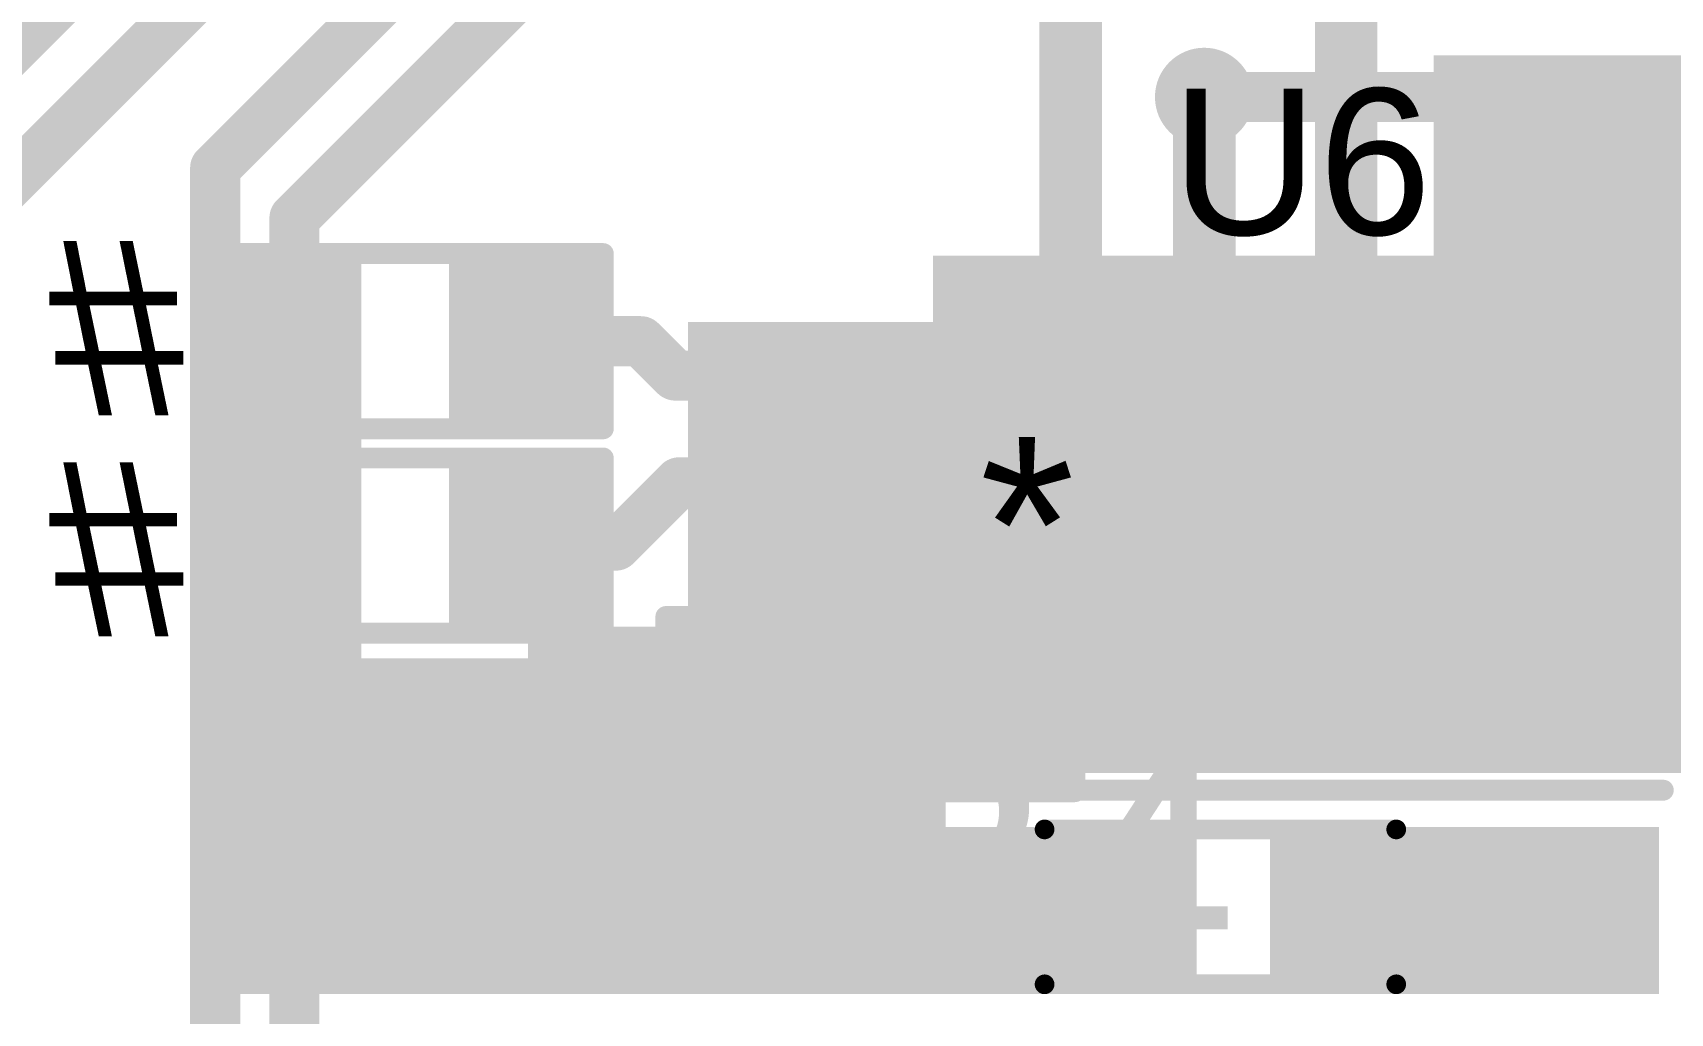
# Model space of a CAD drawing. Header units: millimetres. Extents: x -1.41 to 1.31, y -0.13 to 2.68.
# Drawn here: x -0.8147 to -0.4223, y 1.3654 to 1.6004 of the extents above; entities that cross this region are included whole.
import ezdxf

# ---------------------------------------------------------------- set-up
doc = ezdxf.new("R2010")
doc.units = ezdxf.units.MM
doc.header["$MEASUREMENT"] = 0
for name, color, linetype in [('BottomLayer', 5, 'Continuous'), ('BottomOverlay', 54, 'Continuous'), ('BottomPaste', 16, 'Continuous'), ('BottomSolder', 6, 'Continuous'), ('Mechanical2', 216, 'Continuous'), ('TopLayer', 1, 'Continuous'), ('TopOverlay', 2, 'Continuous'), ('TopPaste', 8, 'Continuous'), ('TopSolder', 216, 'Continuous'), ('ViaHoleLayer', 16, 'Continuous')]:
    doc.layers.add(name, color=color, linetype=linetype)
doc.styles.add('Arial', font='', dxfattribs={"height": 0.2})
doc.styles.get('Arial').set_extended_font_data('Arial')

# ---------------------------------------------------------------- blocks, each defined once
blk = doc.blocks.new('MPZ1608S121ATDH5_52')
at = {"layer": 'TopLayer'}
for points in [[(-0.03937, 0.01575), (-0.01575, 0.01575), (-0.01575, -0.01575), (-0.03937, -0.01575)], [(0.01575, 0.01575), (0.03937, 0.01575), (0.03937, -0.01575), (0.01575, -0.01575)]]:
    blk.add_hatch(color=1, dxfattribs=at).paths.add_polyline_path(points)
at = {"layer": 'TopPaste'}
for points in [[(-0.03937, 0.01575), (-0.01575, 0.01575), (-0.01575, -0.01575), (-0.03937, -0.01575)], [(0.01575, 0.01575), (0.03937, 0.01575), (0.03937, -0.01575), (0.01575, -0.01575)]]:
    blk.add_hatch(color=8, dxfattribs=at).paths.add_polyline_path(points)
at = {"layer": 'TopSolder'}
for points in [[(-0.04337, 0.01975), (-0.01175, 0.01975), (-0.01175, -0.01975), (-0.04337, -0.01975)], [(0.01175, 0.01975), (0.04337, 0.01975), (0.04337, -0.01975), (0.01175, -0.01975)]]:
    blk.add_hatch(color=216, dxfattribs=at).paths.add_polyline_path(points)
at = {"layer": 'TopOverlay', "const_width": 0.00472}
for points in [[(-0.042, 0.01869), (-0.042, -0.01844)], [(0.04226, 0.01869), (-0.042, 0.01869)], [(0.04226, 0.01869), (0.04226, -0.01844)], [(0.04226, -0.01844), (-0.042, -0.01844)]]:
    blk.add_lwpolyline(points, dxfattribs=at)
at = {"layer": 'TopOverlay', "const_width": 0.00236}
for points in [[(-0.04318, 0.01869, 1), (-0.04082, 0.01869, 1)], [(-0.04318, 0.01869, 1), (-0.04082, 0.01869, 1)], [(0.04108, 0.01869, 1), (0.04344, 0.01869, 1)], [(0.04108, 0.01869, 1), (0.04344, 0.01869, 1)], [(-0.04318, -0.01844, 1), (-0.04082, -0.01844, 1)], [(-0.04318, -0.01844, 1), (-0.04082, -0.01844, 1)], [(0.04108, -0.01844, 1), (0.04344, -0.01844, 1)], [(0.04108, -0.01844, 1), (0.04344, -0.01844, 1)]]:
    blk.add_lwpolyline(points, format="xyb", close=True, dxfattribs=at)
blk = doc.blocks.new('8_TSSOP_70')
at = {"layer": 'TopLayer'}
for points in [[(-0.14469, 0.04724), (-0.0876, 0.04724), (-0.0876, 0.02953), (-0.14469, 0.02953)], [(0.0876, 0.04724), (0.14469, 0.04724), (0.14469, 0.02953), (0.0876, 0.02953)], [(-0.14469, 0.02165), (-0.0876, 0.02165), (-0.0876, 0.00394), (-0.14469, 0.00394)], [(0.0876, 0.02165), (0.14469, 0.02165), (0.14469, 0.00394), (0.0876, 0.00394)], [(-0.14469, -0.00394), (-0.0876, -0.00394), (-0.0876, -0.02165), (-0.14469, -0.02165)], [(0.0876, -0.00394), (0.14469, -0.00394), (0.14469, -0.02165), (0.0876, -0.02165)], [(-0.14469, -0.02953), (-0.0876, -0.02953), (-0.0876, -0.04724), (-0.14469, -0.04724)], [(0.0876, -0.02953), (0.14469, -0.02953), (0.14469, -0.04724), (0.0876, -0.04724)]]:
    blk.add_hatch(color=1, dxfattribs=at).paths.add_polyline_path(points)
at = {"layer": 'TopPaste'}
for points in [[(-0.14469, 0.04724), (-0.0876, 0.04724), (-0.0876, 0.02953), (-0.14469, 0.02953)], [(0.0876, 0.04724), (0.14469, 0.04724), (0.14469, 0.02953), (0.0876, 0.02953)], [(-0.14469, 0.02165), (-0.0876, 0.02165), (-0.0876, 0.00394), (-0.14469, 0.00394)], [(0.0876, 0.02165), (0.14469, 0.02165), (0.14469, 0.00394), (0.0876, 0.00394)], [(-0.14469, -0.00394), (-0.0876, -0.00394), (-0.0876, -0.02165), (-0.14469, -0.02165)], [(0.0876, -0.00394), (0.14469, -0.00394), (0.14469, -0.02165), (0.0876, -0.02165)], [(-0.14469, -0.02953), (-0.0876, -0.02953), (-0.0876, -0.04724), (-0.14469, -0.04724)], [(0.0876, -0.02953), (0.14469, -0.02953), (0.14469, -0.04724), (0.0876, -0.04724)]]:
    blk.add_hatch(color=8, dxfattribs=at).paths.add_polyline_path(points)
at = {"layer": 'TopSolder'}
for points in [[(-0.14869, 0.05124), (-0.0836, 0.05124), (-0.0836, 0.02553), (-0.14869, 0.02553)], [(0.0836, 0.05124), (0.14869, 0.05124), (0.14869, 0.02553), (0.0836, 0.02553)], [(-0.14869, 0.02565), (-0.0836, 0.02565), (-0.0836, -0.00006), (-0.14869, -0.00006)], [(0.0836, 0.02565), (0.14869, 0.02565), (0.14869, -0.00006), (0.0836, -0.00006)], [(-0.14869, 0.00006), (-0.0836, 0.00006), (-0.0836, -0.02565), (-0.14869, -0.02565)], [(0.0836, 0.00006), (0.14869, 0.00006), (0.14869, -0.02565), (0.0836, -0.02565)], [(-0.14869, -0.02553), (-0.0836, -0.02553), (-0.0836, -0.05124), (-0.14869, -0.05124)], [(0.0836, -0.02553), (0.14869, -0.02553), (0.14869, -0.05124), (0.0836, -0.05124)]]:
    blk.add_hatch(color=216, dxfattribs=at).paths.add_polyline_path(points)
at = {"layer": 'TopOverlay'}
for points, const_width in [([(-0.10979, 0.06537, 1), (-0.12421, 0.06537, 1)], 0.01), ([(-0.12671, 0.06537, 1), (-0.12171, 0.06537, 1)], 0.005), ([(-0.11229, 0.06537, 1), (-0.10729, 0.06537, 1)], 0.005), ([(-0.08625, 0.061, 1), (-0.08375, 0.061, 1)], 0.0025), ([(0.08275, 0.061, 1), (0.08525, 0.061, 1)], 0.0025), ([(-0.08475, -0.062, 1), (-0.08225, -0.062, 1)], 0.0025), ([(0.08425, -0.062, 1), (0.08675, -0.062, 1)], 0.0025)]:
    blk.add_lwpolyline(points, format="xyb", close=True, dxfattribs=dict(at, const_width=const_width))
at = {"layer": 'TopOverlay', "const_width": 0.005}
for points in [[(0.084, 0.061), (-0.085, 0.061)], [(0.0855, -0.062), (-0.0835, -0.062)]]:
    blk.add_lwpolyline(points, dxfattribs=at)
blk = doc.blocks.new('R__0603_72')
at = {"layer": 'TopLayer'}
for points in [[(-0.015, 0.0175), (-0.015, -0.0175), (-0.045, -0.0175), (-0.045, 0.0175)], [(0.045, 0.0175), (0.045, -0.0175), (0.015, -0.0175), (0.015, 0.0175)]]:
    blk.add_hatch(color=1, dxfattribs=at).paths.add_polyline_path(points)
at = {"layer": 'TopPaste'}
for points in [[(-0.015, 0.0175), (-0.015, -0.0175), (-0.045, -0.0175), (-0.045, 0.0175)], [(0.045, 0.0175), (0.045, -0.0175), (0.015, -0.0175), (0.015, 0.0175)]]:
    blk.add_hatch(color=8, dxfattribs=at).paths.add_polyline_path(points)
at = {"layer": 'TopSolder'}
for points in [[(-0.011, 0.0215), (-0.011, -0.0215), (-0.049, -0.0215), (-0.049, 0.0215)], [(0.049, 0.0215), (0.049, -0.0215), (0.011, -0.0215), (0.011, 0.0215)]]:
    blk.add_hatch(color=216, dxfattribs=at).paths.add_polyline_path(points)
at = {"layer": 'TopOverlay', "const_width": 0.005}
for points in [[(0.048, 0.021), (-0.048, 0.021)], [(-0.048, 0.021), (-0.048, -0.021)], [(0.048, 0.021), (0.048, -0.021)], [(0.048, -0.021), (-0.048, -0.021)]]:
    blk.add_lwpolyline(points, dxfattribs=at)
at = {"layer": 'TopOverlay', "const_width": 0.0025}
for points in [[(-0.04925, 0.021, 1), (-0.04675, 0.021, 1)], [(-0.04925, 0.021, 1), (-0.04675, 0.021, 1)], [(0.04675, 0.021, 1), (0.04925, 0.021, 1)], [(0.04675, 0.021, 1), (0.04925, 0.021, 1)], [(-0.04925, -0.021, 1), (-0.04675, -0.021, 1)], [(-0.04925, -0.021, 1), (-0.04675, -0.021, 1)], [(0.04675, -0.021, 1), (0.04925, -0.021, 1)], [(0.04675, -0.021, 1), (0.04925, -0.021, 1)]]:
    blk.add_lwpolyline(points, format="xyb", close=True, dxfattribs=at)
blk = doc.blocks.new('R__0603_76')
at = {"layer": 'TopLayer'}
for points in [[(-0.015, 0.0175), (-0.015, -0.0175), (-0.045, -0.0175), (-0.045, 0.0175)], [(0.045, 0.0175), (0.045, -0.0175), (0.015, -0.0175), (0.015, 0.0175)]]:
    blk.add_hatch(color=1, dxfattribs=at).paths.add_polyline_path(points)
at = {"layer": 'TopPaste'}
for points in [[(-0.015, 0.0175), (-0.015, -0.0175), (-0.045, -0.0175), (-0.045, 0.0175)], [(0.045, 0.0175), (0.045, -0.0175), (0.015, -0.0175), (0.015, 0.0175)]]:
    blk.add_hatch(color=8, dxfattribs=at).paths.add_polyline_path(points)
at = {"layer": 'TopSolder'}
for points in [[(-0.011, 0.0215), (-0.011, -0.0215), (-0.049, -0.0215), (-0.049, 0.0215)], [(0.049, 0.0215), (0.049, -0.0215), (0.011, -0.0215), (0.011, 0.0215)]]:
    blk.add_hatch(color=216, dxfattribs=at).paths.add_polyline_path(points)
at = {"layer": 'TopOverlay', "const_width": 0.005}
for points in [[(0.048, 0.021), (-0.048, 0.021)], [(-0.048, 0.021), (-0.048, -0.021)], [(0.048, 0.021), (0.048, -0.021)], [(0.048, -0.021), (-0.048, -0.021)]]:
    blk.add_lwpolyline(points, dxfattribs=at)
at = {"layer": 'TopOverlay', "const_width": 0.0025}
for points in [[(-0.04925, 0.021, 1), (-0.04675, 0.021, 1)], [(-0.04925, 0.021, 1), (-0.04675, 0.021, 1)], [(0.04675, 0.021, 1), (0.04925, 0.021, 1)], [(0.04675, 0.021, 1), (0.04925, 0.021, 1)], [(-0.04925, -0.021, 1), (-0.04675, -0.021, 1)], [(-0.04925, -0.021, 1), (-0.04675, -0.021, 1)], [(0.04675, -0.021, 1), (0.04925, -0.021, 1)], [(0.04675, -0.021, 1), (0.04925, -0.021, 1)]]:
    blk.add_lwpolyline(points, format="xyb", close=True, dxfattribs=at)
blk = doc.blocks.new('C__0603_B_80')
at = {"layer": 'BottomLayer'}
for points in [[(-0.045, -0.0175), (-0.045, 0.0175), (-0.015, 0.0175), (-0.015, -0.0175)], [(0.015, -0.0175), (0.015, 0.0175), (0.045, 0.0175), (0.045, -0.0175)]]:
    blk.add_hatch(color=5, dxfattribs=at).paths.add_polyline_path(points)
at = {"layer": 'BottomPaste'}
for points in [[(-0.045, -0.0175), (-0.045, 0.0175), (-0.015, 0.0175), (-0.015, -0.0175)], [(0.015, -0.0175), (0.015, 0.0175), (0.045, 0.0175), (0.045, -0.0175)]]:
    blk.add_hatch(color=16, dxfattribs=at).paths.add_polyline_path(points)
at = {"layer": 'BottomSolder'}
for points in [[(-0.04736, -0.01986), (-0.04736, 0.01986), (-0.01264, 0.01986), (-0.01264, -0.01986)], [(0.01264, -0.01986), (0.01264, 0.01986), (0.04736, 0.01986), (0.04736, -0.01986)]]:
    blk.add_hatch(color=6, dxfattribs=at).paths.add_polyline_path(points)
at = {"layer": 'BottomOverlay', "const_width": 0.005}
for points in [[(-0.049, -0.021), (-0.049, 0.021)], [(-0.049, 0.021), (-0.018, 0.021)], [(0.018, 0.021), (0.049, 0.021)], [(0.049, -0.021), (0.049, 0.021)], [(-0.049, -0.021), (-0.018, -0.021)], [(0.018, -0.021), (0.049, -0.021)]]:
    blk.add_lwpolyline(points, dxfattribs=at)
at = {"layer": 'BottomOverlay', "const_width": 0.0025}
for points in [[(-0.05025, 0.021, 1), (-0.04775, 0.021, 1)], [(-0.05025, 0.021, 1), (-0.04775, 0.021, 1)], [(-0.01925, 0.021, 1), (-0.01675, 0.021, 1)], [(0.01675, 0.021, 1), (0.01925, 0.021, 1)], [(0.04775, 0.021, 1), (0.05025, 0.021, 1)], [(0.04775, 0.021, 1), (0.05025, 0.021, 1)], [(-0.05025, -0.021, 1), (-0.04775, -0.021, 1)], [(-0.05025, -0.021, 1), (-0.04775, -0.021, 1)], [(-0.01925, -0.021, 1), (-0.01675, -0.021, 1)], [(0.01675, -0.021, 1), (0.01925, -0.021, 1)], [(0.04775, -0.021, 1), (0.05025, -0.021, 1)], [(0.04775, -0.021, 1), (0.05025, -0.021, 1)]]:
    blk.add_lwpolyline(points, format="xyb", close=True, dxfattribs=at)

msp = doc.modelspace()

# ---------------------------------------------------------------- hatches: boundary and pattern name
at = {"layer": 'BottomLayer'}
h = msp.add_hatch(color=5, dxfattribs=at)
edge = h.paths.add_edge_path()
edge.add_arc((-0.534, 1.585), 0.01181, 0, 360)
for points in [[(-0.317, 1.547), (-0.599, 1.547), (-0.599, 1.423), (-0.317, 1.423)], [(-0.625, 1.458), (-0.696, 1.458), (-0.696, 1.371), (-0.625, 1.371)]]:
    msp.add_hatch(color=5, dxfattribs=at).paths.add_polyline_path(points)
h = msp.add_hatch(color=5, dxfattribs=at)
edge = h.paths.add_edge_path()
edge.add_arc((-0.444, 1.52047), 0.01181, 0, 360)
h = msp.add_hatch(color=5, dxfattribs=at)
edge = h.paths.add_edge_path()
edge.add_arc((-0.444, 1.48097), 0.01181, 0, 360)
h = msp.add_hatch(color=5, dxfattribs=at)
edge = h.paths.add_edge_path()
edge.add_arc((-0.55, 1.43947), 0.01181, 0, 360)
h = msp.add_hatch(color=5, dxfattribs=at)
edge = h.paths.add_edge_path()
edge.add_arc((-0.444, 1.43947), 0.01181, 0, 360)
h = msp.add_hatch(color=5, dxfattribs=at)
edge = h.paths.add_edge_path()
edge.add_arc((-0.6785, 1.42825), 0.01181, 0, 360)
h = msp.add_hatch(color=5, dxfattribs=at)
edge = h.paths.add_edge_path()
edge.add_arc((-0.6785, 1.39), 0.01181, 0, 360)
h = msp.add_hatch(color=5, dxfattribs=at)
edge = h.paths.add_edge_path()
edge.add_arc((-0.64025, 1.39), 0.01181, 0, 360)
h = msp.add_hatch(color=5, dxfattribs=at)
edge = h.paths.add_edge_path()
edge.add_arc((-0.472, 1.39), 0.01181, 0, 360)
h = msp.add_hatch(color=5, dxfattribs=at)
edge = h.paths.add_edge_path()
edge.add_arc((-0.44122, 1.39), 0.01181, 0, 360)
at = {"layer": 'TopLayer'}
h = msp.add_hatch(color=1, dxfattribs=at)
edge = h.paths.add_edge_path()
edge.add_arc((-0.534, 1.585), 0.01181, 0, 360)
for points in [[(-0.317, 1.595), (-0.479, 1.595), (-0.479, 1.42547), (-0.317, 1.42547)], [(-0.215, 1.551), (-0.215, 1.595), (-0.466, 1.595), (-0.466, 1.551)], [(-0.736, 1.545), (-0.774, 1.545), (-0.774, 1.44047), (-0.736, 1.44047)], [(-0.596, 1.45047), (-0.774, 1.45047), (-0.774, 1.37), (-0.596, 1.37)], [(-0.605, 1.37), (-0.543, 1.37), (-0.543, 1.41), (-0.605, 1.41)], [(-0.425, 1.41), (-0.517, 1.41), (-0.517, 1.37), (-0.425, 1.37)]]:
    msp.add_hatch(color=1, dxfattribs=at).paths.add_polyline_path(points)
h = msp.add_hatch(color=1, dxfattribs=at)
edge = h.paths.add_edge_path()
edge.add_arc((-0.444, 1.52047), 0.01181, 0, 360)
h = msp.add_hatch(color=1, dxfattribs=at)
edge = h.paths.add_edge_path()
edge.add_arc((-0.444, 1.48097), 0.01181, 0, 360)
h = msp.add_hatch(color=1, dxfattribs=at)
edge = h.paths.add_edge_path()
edge.add_arc((-0.55, 1.43947), 0.01181, 0, 360)
h = msp.add_hatch(color=1, dxfattribs=at)
edge = h.paths.add_edge_path()
edge.add_arc((-0.444, 1.43947), 0.01181, 0, 360)
h = msp.add_hatch(color=1, dxfattribs=at)
edge = h.paths.add_edge_path()
edge.add_arc((-0.6785, 1.42825), 0.01181, 0, 360)
h = msp.add_hatch(color=1, dxfattribs=at)
edge = h.paths.add_edge_path()
edge.add_arc((-0.6785, 1.39), 0.01181, 0, 360)
h = msp.add_hatch(color=1, dxfattribs=at)
edge = h.paths.add_edge_path()
edge.add_arc((-0.64025, 1.39), 0.01181, 0, 360)
h = msp.add_hatch(color=1, dxfattribs=at)
edge = h.paths.add_edge_path()
edge.add_arc((-0.472, 1.39), 0.01181, 0, 360)
h = msp.add_hatch(color=1, dxfattribs=at)
edge = h.paths.add_edge_path()
edge.add_arc((-0.44122, 1.39), 0.01181, 0, 360)
at = {"layer": 'ViaHoleLayer'}
h = msp.add_hatch(color=16, dxfattribs=at)
edge = h.paths.add_edge_path()
edge.add_arc((-0.534, 1.585), 0.00591, 0, 360)
h = msp.add_hatch(color=16, dxfattribs=at)
edge = h.paths.add_edge_path()
edge.add_arc((-0.444, 1.52047), 0.00591, 0, 360)
h = msp.add_hatch(color=16, dxfattribs=at)
edge = h.paths.add_edge_path()
edge.add_arc((-0.444, 1.48097), 0.00591, 0, 360)
h = msp.add_hatch(color=16, dxfattribs=at)
edge = h.paths.add_edge_path()
edge.add_arc((-0.55, 1.43947), 0.00591, 0, 360)
h = msp.add_hatch(color=16, dxfattribs=at)
edge = h.paths.add_edge_path()
edge.add_arc((-0.444, 1.43947), 0.00591, 0, 360)
h = msp.add_hatch(color=16, dxfattribs=at)
edge = h.paths.add_edge_path()
edge.add_arc((-0.6785, 1.42825), 0.00591, 0, 360)
h = msp.add_hatch(color=16, dxfattribs=at)
edge = h.paths.add_edge_path()
edge.add_arc((-0.6785, 1.39), 0.00591, 0, 360)
h = msp.add_hatch(color=16, dxfattribs=at)
edge = h.paths.add_edge_path()
edge.add_arc((-0.64025, 1.39), 0.00591, 0, 360)
h = msp.add_hatch(color=16, dxfattribs=at)
edge = h.paths.add_edge_path()
edge.add_arc((-0.472, 1.39), 0.00591, 0, 360)
h = msp.add_hatch(color=16, dxfattribs=at)
edge = h.paths.add_edge_path()
edge.add_arc((-0.44122, 1.39), 0.00591, 0, 360)

# ---------------------------------------------------------------- linework, layer by layer
at = {"layer": 'BottomLayer'}
for points, const_width in [([(-1.03547, 1.38053), (-0.595, 1.821)], 0.012), ([(-1.104, 1.28053), (-0.60253, 1.782)], 0.012), ([(-0.771, 1.568), (-0.668, 1.671)], 0.012), ([(-0.752, 1.556), (-0.665, 1.643)], 0.012), ([(-0.534, 1.585), (-0.19, 1.585)], 0.012), ([(-0.771, 1.17913), (-0.771, 1.568)], 0.012), ([(-0.752, 1.187), (-0.752, 1.556)], 0.012), ([(-0.644, 1.43947), (-0.644, 1.44347)], 0.025), ([(-0.644, 1.41047), (-0.644, 1.43947)], 0.025), ([(-0.584, 1.43947), (-0.543, 1.43947)], 0.025), ([(-0.646, 1.40847), (-0.644, 1.41047)], 0.025)]:
    msp.add_lwpolyline(points, dxfattribs=dict(at, const_width=const_width))
for points, const_width in [([(-0.537, 1.585, 1), (-0.531, 1.585, 1)], 0.006), ([(-0.774, 1.568, 1), (-0.768, 1.568, 1)], 0.006), ([(-0.774, 1.568, 1), (-0.768, 1.568, 1)], 0.006), ([(-0.755, 1.556, 1), (-0.749, 1.556, 1)], 0.006), ([(-0.755, 1.556, 1), (-0.749, 1.556, 1)], 0.006), ([(-0.65025, 1.44347, 1), (-0.63775, 1.44347, 1)], 0.0125), ([(-0.65025, 1.43947, 1), (-0.63775, 1.43947, 1)], 0.0125), ([(-0.65025, 1.43947, 1), (-0.63775, 1.43947, 1)], 0.0125), ([(-0.59025, 1.43947, 1), (-0.57775, 1.43947, 1)], 0.0125), ([(-0.54925, 1.43947, 1), (-0.53675, 1.43947, 1)], 0.0125), ([(-0.65225, 1.40847, 1), (-0.63975, 1.40847, 1)], 0.0125), ([(-0.65025, 1.41047, 1), (-0.63775, 1.41047, 1)], 0.0125), ([(-0.65025, 1.41047, 1), (-0.63775, 1.41047, 1)], 0.0125)]:
    msp.add_lwpolyline(points, format="xyb", close=True, dxfattribs=dict(at, const_width=const_width))
at = {"layer": 'Mechanical2', "const_width": 0.015}
msp.add_lwpolyline([(1.30453, 0.77794, -5.376897), (1.30384, 1.78291)], format="xyb", dxfattribs=at)
at = {"layer": 'TopLayer'}
for points, const_width in [([(-0.5, 1.508), (-0.5, 1.643)], 0.015), ([(-0.566, 1.536), (-0.566, 1.616)], 0.015), ([(-0.534, 1.523), (-0.534, 1.585)], 0.015), ([(-0.755, 1.52997), (-0.7535, 1.53147)], 0.025), ([(-0.755, 1.52647), (-0.755, 1.52997)], 0.025), ([(-0.58377, 1.51823), (-0.566, 1.536)], 0.015), ([(-0.756, 1.47747), (-0.756, 1.52647)], 0.025), ([(-0.696, 1.52647), (-0.669, 1.52647)], 0.012), ([(-0.669, 1.52647), (-0.66076, 1.51823)], 0.012), ([(-0.56436, 1.49264), (-0.534, 1.523)], 0.015), ([(-0.445, 1.51947), (-0.444, 1.52047)], 0.025), ([(-0.445, 1.44147), (-0.445, 1.51947)], 0.025), ([(-0.444, 1.48097), (-0.444, 1.52047)], 0.025), ([(-0.66076, 1.51823), (-0.62514, 1.51823)], 0.012), ([(-0.62514, 1.51823), (-0.58377, 1.51823)], 0.015), ([(-0.54095, 1.46705), (-0.5, 1.508)], 0.015), ([(-0.62514, 1.49264), (-0.56436, 1.49264)], 0.015), ([(-0.675, 1.47747), (-0.65983, 1.49264)], 0.012), ([(-0.65983, 1.49264), (-0.62514, 1.49264)], 0.012), ([(-0.444, 1.47347), (-0.444, 1.48097)], 0.025), ([(-0.696, 1.47747), (-0.675, 1.47747)], 0.012), ([(-0.62514, 1.46705), (-0.54095, 1.46705)], 0.015), ([(-0.55, 1.43947), (-0.44847, 1.43947)], 0.025)]:
    msp.add_lwpolyline(points, dxfattribs=dict(at, const_width=const_width))
for points, const_width in [([(-0.53775, 1.585, 1), (-0.53025, 1.585, 1)], 0.0075), ([(-0.76125, 1.52997, 1), (-0.74875, 1.52997, 1)], 0.0125), ([(-0.76125, 1.52997, 1), (-0.74875, 1.52997, 1)], 0.0125), ([(-0.75975, 1.53147, 1), (-0.74725, 1.53147, 1)], 0.0125), ([(-0.56975, 1.536, 1), (-0.56225, 1.536, 1)], 0.0075), ([(-0.56975, 1.536, 1), (-0.56225, 1.536, 1)], 0.0075), ([(-0.76225, 1.52647, 1), (-0.74975, 1.52647, 1)], 0.0125), ([(-0.76125, 1.52647, 1), (-0.74875, 1.52647, 1)], 0.0125), ([(-0.699, 1.52647, 1), (-0.693, 1.52647, 1)], 0.006), ([(-0.672, 1.52647, 1), (-0.666, 1.52647, 1)], 0.006), ([(-0.672, 1.52647, 1), (-0.666, 1.52647, 1)], 0.006), ([(-0.53775, 1.523, 1), (-0.53025, 1.523, 1)], 0.0075), ([(-0.53775, 1.523, 1), (-0.53025, 1.523, 1)], 0.0075), ([(-0.45125, 1.51947, 1), (-0.43875, 1.51947, 1)], 0.0125), ([(-0.45125, 1.51947, 1), (-0.43875, 1.51947, 1)], 0.0125), ([(-0.45025, 1.52047, 1), (-0.43775, 1.52047, 1)], 0.0125), ([(-0.45025, 1.52047, 1), (-0.43775, 1.52047, 1)], 0.0125), ([(-0.66376, 1.51823, 1), (-0.65776, 1.51823, 1)], 0.006), ([(-0.66376, 1.51823, 1), (-0.65776, 1.51823, 1)], 0.006), ([(-0.62889, 1.51823, 1), (-0.62139, 1.51823, 1)], 0.0075), ([(-0.62814, 1.51823, 1), (-0.62214, 1.51823, 1)], 0.006), ([(-0.58752, 1.51823, 1), (-0.58002, 1.51823, 1)], 0.0075), ([(-0.58752, 1.51823, 1), (-0.58002, 1.51823, 1)], 0.0075), ([(-0.50375, 1.508, 1), (-0.49625, 1.508, 1)], 0.0075), ([(-0.50375, 1.508, 1), (-0.49625, 1.508, 1)], 0.0075), ([(-0.62889, 1.49264, 1), (-0.62139, 1.49264, 1)], 0.0075), ([(-0.56811, 1.49264, 1), (-0.56061, 1.49264, 1)], 0.0075), ([(-0.56811, 1.49264, 1), (-0.56061, 1.49264, 1)], 0.0075), ([(-0.66283, 1.49264, 1), (-0.65683, 1.49264, 1)], 0.006), ([(-0.66283, 1.49264, 1), (-0.65683, 1.49264, 1)], 0.006), ([(-0.62814, 1.49264, 1), (-0.62214, 1.49264, 1)], 0.006), ([(-0.45025, 1.48097, 1), (-0.43775, 1.48097, 1)], 0.0125), ([(-0.45025, 1.48097, 1), (-0.43775, 1.48097, 1)], 0.0125), ([(-0.76225, 1.47747, 1), (-0.74975, 1.47747, 1)], 0.0125), ([(-0.699, 1.47747, 1), (-0.693, 1.47747, 1)], 0.006), ([(-0.678, 1.47747, 1), (-0.672, 1.47747, 1)], 0.006), ([(-0.678, 1.47747, 1), (-0.672, 1.47747, 1)], 0.006), ([(-0.45025, 1.47347, 1), (-0.43775, 1.47347, 1)], 0.0125), ([(-0.62889, 1.46705, 1), (-0.62139, 1.46705, 1)], 0.0075), ([(-0.5447, 1.46705, 1), (-0.5372, 1.46705, 1)], 0.0075), ([(-0.5447, 1.46705, 1), (-0.5372, 1.46705, 1)], 0.0075), ([(-0.55625, 1.43947, 1), (-0.54375, 1.43947, 1)], 0.0125), ([(-0.45472, 1.43947, 1), (-0.44222, 1.43947, 1)], 0.0125), ([(-0.45125, 1.44147, 1), (-0.43875, 1.44147, 1)], 0.0125)]:
    msp.add_lwpolyline(points, format="xyb", close=True, dxfattribs=dict(at, const_width=const_width))

# ---------------------------------------------------------------- block references
at = {"rotation": 180}
for name, p in [('R__0603_76', (-0.726, 1.52647)), ('8_TSSOP_70', (-0.509, 1.47984)), ('R__0603_72', (-0.726, 1.47747)), ('MPZ1608S121ATDH5_52', (-0.53, 1.391))]:
    msp.add_blockref(name, p, dxfattribs=at)
msp.add_blockref('C__0603_B_80', (-0.614, 1.43947))

# ---------------------------------------------------------------- texts
at = {"layer": 'BottomOverlay', "style": 'Arial', "text_generation_flag": 2}
msp.add_text('*', height=0.042, rotation=360, dxfattribs=at).set_placement((-0.565, 1.46147))
at = {"layer": 'TopOverlay', "style": 'Arial'}
for s, height, p in [('U6', 0.035, (-0.542, 1.552)), ('FB4', 0.055, (-0.667, 1.373))]:
    msp.add_text(s, height=height, dxfattribs=at).set_placement(p)
at = {"layer": 'TopOverlay', "style": 'Arial', "text_generation_flag": 2}
for p in [(-0.811, 1.55047), (-0.811, 1.49747)]:
    msp.add_text('#', height=0.042, rotation=180, dxfattribs=at).set_placement(p)

doc.saveas('drawing.dxf')
